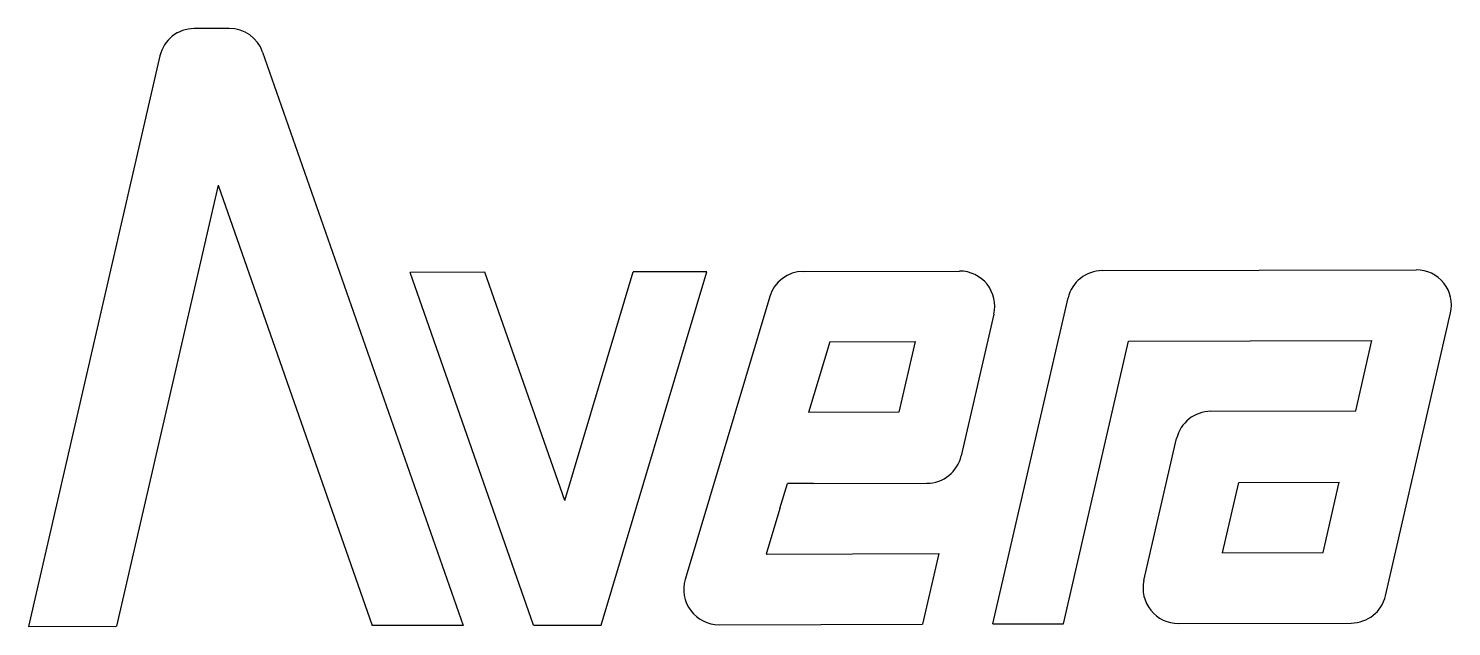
# Model space of a CAD drawing. Header units: millimetres. Extents: x 0 to 46.4, y 0 to 19.5.
import ezdxf

# ---------------------------------------------------------------- set-up
doc = ezdxf.new("R2010")
doc.units = ezdxf.units.MM

msp = doc.modelspace()

# ---------------------------------------------------------------- linework, layer by layer
at = {"color": 7, "linetype": 'Continuous'}
for p, q in [((6.55, 19.519), (5.406, 19.516)), ((4.288, 18.624), (0, 0)), ((7.638, 18.748), (14.178, 0.038)), ((6.19, 14.405), (2.875, 0.008)), ((6.19, 14.405), (11.214, 0.03)), ((35.03, 11.615), (45.269, 11.642)), ((14.889, 11.561), (12.455, 11.555)), ((16.478, 0.044), (12.455, 11.555)), ((17.492, 4.114), (14.889, 11.561)), ((17.492, 4.114), (19.721, 11.574)), ((18.678, 0.05), (22.124, 11.58)), ((22.124, 11.58), (19.721, 11.574)), ((25.278, 11.589), (30.369, 11.602)), ((24.179, 10.768), (21.421, 1.539)), ((31.463, 0.084), (33.913, 10.723)), ((44.268, 1.007), (46.393, 10.234)), ((31.493, 10.194), (30.428, 5.57)), ((26.138, 9.291), (25.45, 6.989)), ((26.138, 9.291), (28.926, 9.299)), ((28.926, 9.299), (28.396, 6.997)), ((33.763, 0.09), (35.888, 9.317)), ((35.888, 9.317), (43.826, 9.338)), ((43.296, 7.037), (43.826, 9.338)), ((28.396, 6.997), (25.45, 6.989)), ((38.571, 7.024), (43.296, 7.037)), ((36.388, 1.508), (37.453, 6.132)), ((24.511, 3.848), (24.756, 4.666)), ((25.61, 4.668), (24.756, 4.666)), ((25.61, 4.668), (29.31, 4.678)), ((38.955, 2.404), (39.485, 4.705)), ((39.485, 4.705), (42.761, 4.714)), ((42.231, 2.413), (42.761, 4.714)), ((24.511, 3.848), (24.068, 2.364)), ((24.068, 2.364), (29.693, 2.379)), ((29.693, 2.379), (29.163, 0.078)), ((38.955, 2.404), (42.231, 2.413)), ((0, 0), (2.875, 0.008)), ((14.178, 0.038), (11.214, 0.03)), ((16.478, 0.044), (18.678, 0.05)), ((22.526, 0.06), (29.163, 0.078)), ((31.463, 0.084), (33.763, 0.09)), ((37.512, 0.1), (43.15, 0.115))]:
    msp.add_line(p, q, dxfattribs=at)
for centre, start, end in [((5.409, 18.366), 90.1527, 167.033), ((6.553, 18.369), 19.2642, 90.1527), ((35.034, 10.465), 90.1527, 167.0327), ((45.272, 10.492), 347.0327, 90.1527), ((25.281, 10.439), 90.1527, 163.3594), ((30.372, 10.452), 347.0327, 90.1527), ((38.574, 5.874), 90.1527, 167.0327), ((29.307, 5.828), 270.1527, 347.0327), ((22.523, 1.21), 163.3594, 270.1527), ((37.509, 1.25), 167.0327, 270.1527), ((43.147, 1.265), 270.1527, 347.0327)]:
    msp.add_arc(centre, 1.15, start, end, dxfattribs=at)

doc.saveas('drawing.dxf')
